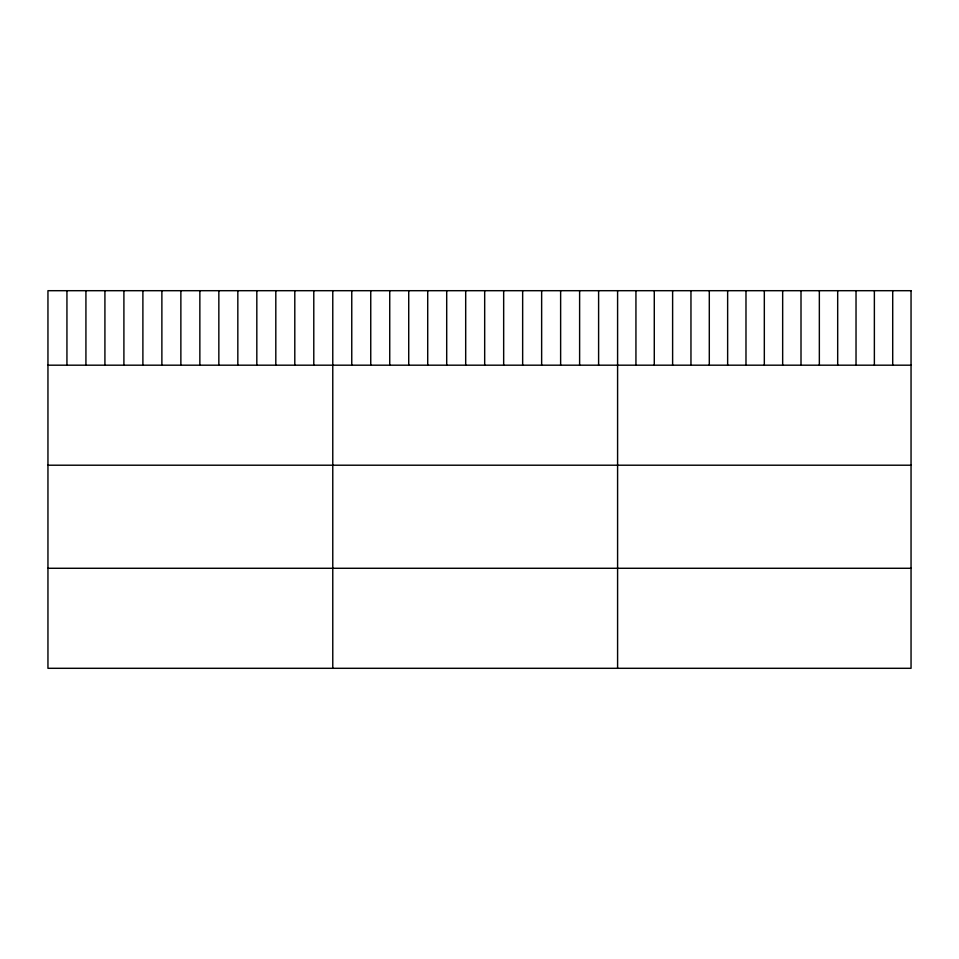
<?xml version="1.0" encoding="UTF-8"?>
<svg xmlns="http://www.w3.org/2000/svg" width="959" height="959" viewBox="0 0 959 959"><rect width="100%" height="100%" fill="white"/><g stroke="black" fill="none" stroke-linecap="round" stroke-linejoin="round"><path stroke-width="1.44" d="M47.95 365.187L911.05 365.187M47.95 465.211L911.05 465.211M47.95 568.279L911.05 568.279M892.709 290.697L892.709 365.187M874.368 290.697L874.368 365.187M856.027 290.697L856.027 365.187M837.686 290.697L837.686 365.187M819.346 290.697L819.346 365.187M801.005 290.697L801.005 365.187M782.664 290.697L782.664 365.187M764.323 290.697L764.323 365.187M745.982 290.697L745.982 365.187M727.641 290.697L727.641 365.187M709.3 290.697L709.3 365.187M690.959 290.697L690.959 365.187M672.619 290.697L672.619 365.187M654.278 290.697L654.278 365.187M635.937 290.697L635.937 365.187M617.596 290.697L617.596 668.303M598.608 290.697L598.608 365.187M579.62 290.697L579.62 365.187M560.631 290.697L560.631 365.187M541.643 290.697L541.643 365.187M522.655 290.697L522.655 365.187M503.667 290.697L503.667 365.187M484.679 290.697L484.679 365.187M465.69 290.697L465.69 365.187M446.702 290.697L446.702 365.187M427.714 290.697L427.714 365.187M408.726 290.697L408.726 365.187M389.738 290.697L389.738 365.187M370.749 290.697L370.749 365.187M351.761 290.697L351.761 365.187M332.773 290.697L332.773 668.303M313.785 290.697L313.785 365.187M294.797 290.697L294.797 365.187M275.808 290.697L275.808 365.187M256.82 290.697L256.82 365.187M237.832 290.697L237.832 365.187M218.844 290.697L218.844 365.187M199.856 290.697L199.856 365.187M180.867 290.697L180.867 365.187M161.879 290.697L161.879 365.187M142.891 290.697L142.891 365.187M123.903 290.697L123.903 365.187M104.915 290.697L104.915 365.187M85.926 290.697L85.926 365.187M66.938 290.697L66.938 365.187M911.05 290.697L47.95 290.697L47.95 668.303L911.05 668.303L911.05 290.697"/></g></svg>
